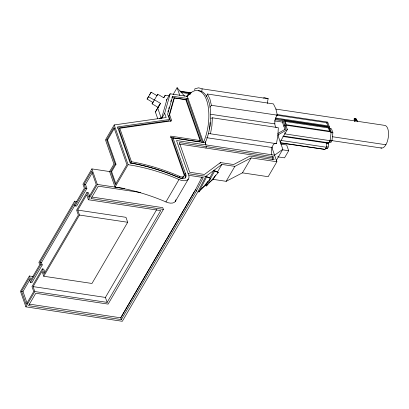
<?xml version="1.0" encoding="UTF-8"?>
<svg xmlns="http://www.w3.org/2000/svg" width="409" height="409" viewBox="0 0 409 409"><rect width="100%" height="100%" fill="white"/><g stroke="black" fill="none" stroke-linecap="round" stroke-linejoin="round"><path stroke-width="0.61" d="M212.358 117.802L211.913 125.793L210.482 133.794L276.443 143.671L277.875 135.67L278.319 127.68L212.358 117.802L211.734 118.14A6.887 3.16 -81.5 0 1 210.901 118.14M284.966 132.649L284.822 133.891L330.124 140.676L331.147 131.954L327.696 122.102L276.949 114.505M285.697 126.417L285.845 125.174L331.147 131.954M329.608 142.199L331.106 142.035L331.98 140.532L332.885 132.807L331.494 128.835L329.726 128.569M280.543 142.976L325.027 149.408L326.305 147.225L326.888 143.068L328.851 142.859L330.124 140.676M325.431 148.375L327.312 148.554L328.182 147.061L328.626 143.891L328.222 142.736M267.68 103.482A6.897 3.165 -81.5 0 1 267.875 99.975L268.176 98.727L202.215 88.85L201.913 90.103A6.897 3.165 -81.5 0 0 201.703 91.887M161.601 118.313L166.964 99.259M161.806 118.206L164.674 113.288L170.154 93.799L187.312 96.366A33.456 15.353 -81.5 0 1 206.601 100.179A33.456 15.353 -81.5 0 1 203.452 142.45L187.312 96.366M167.905 111.882L168.411 110.087M168.748 108.891L169.249 107.097M170.763 101.713L171.269 99.919M188.089 98.579L172.675 96.273L167.629 114.213L169.479 119.494L168.748 120.752L117.424 128.099M170.783 121.493L168.891 116.09L173.641 99.198L174.372 97.94L185.768 99.648L200.083 140.527L199.352 141.785L170.481 137.46M168.891 116.09L169.628 114.837L174.372 97.94M209.265 129.045L210.006 125.798L210.027 122.552M276.116 127.557A6.887 3.16 -81.5 0 1 276.765 115.834L277.368 115.185L275.824 108.794L273.416 103.901L207.455 94.024L207.015 95.149A6.897 3.165 -81.5 0 1 206.279 96.412M91.698 197.01L162.767 207.649L163.38 209.403L108.114 304.097L35.788 293.268L28.548 305.676L121.361 319.572L120.742 317.819L195.681 189.423L202.123 176.846M121.361 319.572L196.294 191.182L203.299 177.506L189.116 175.379M33.155 276.571L29.382 276.009L20.45 291.305L25.895 306.852L122.322 321.29L198.125 191.412L205.855 176.32L221.898 164.423L234.873 166.366L251.167 157.9L276.888 161.749L268.166 176.698L242.445 172.849L226.151 181.315L213.176 179.372L209.413 182.383M198.125 191.412L198.902 191.985L206.632 176.887L205.855 176.32L188.15 173.667M207.706 181.637L205.65 185.395L200.476 189.531M198.902 191.985L210.569 178.493L209.766 177.879L213.876 170.369L218.34 172.511L206.453 186.003L205.65 185.395L206.468 184.459M206.453 186.003L214.684 170.982L213.876 170.369M356.219 119.52L355.896 118.676L354.281 118.63L354.629 119.433L356.219 119.52L356.029 119.847M357.696 121.775L357.149 120.675L355.395 120.87L354.281 118.63L355.089 118.651M164.674 113.288L166.156 117.511L114.203 124.95L105.481 139.893L113.947 164.081L109.586 171.555L115.031 187.097L120.272 187.971A146.458 85.399 30.3 0 1 163.242 200.783L165.931 201.928A9.468 5.522 30.3 0 0 175.921 199.771M106.657 139.893L113.907 127.47L126.938 164.679L115.328 184.577L110.767 171.55L115.128 164.081L106.657 139.893L107.526 140.021L115.992 164.208L111.631 171.683L115.987 184.111M107.526 140.021L114.459 128.14M109.586 171.555L91.892 168.907L82.961 184.203L84.366 188.217L75.435 203.518L74.622 201.197L76.503 201.479M44.872 272.43L43.717 269.127L42.301 268.918L31.979 286.602L33.712 291.556L26.171 304.465L21.565 291.305L29.1 278.391L30.506 282.404L31.922 282.614L42.245 264.93L41.432 262.609L75.118 204.894M92.398 172.578L85.491 184.413L86.897 188.426L76.57 206.11L75.154 205.901L85.481 188.217L84.075 184.203L91.611 171.289L96.222 184.454L88.681 197.363L86.948 192.414L88.364 192.624L89.714 196.478M74.622 201.197L38.901 262.399L39.714 264.72L30.787 280.017L29.382 276.009M27.168 303.483L22.981 291.515L29.576 280.216M30.506 282.404L40.828 264.715L40.016 262.394L74.346 203.58L75.154 205.901M119.776 128.273L119.045 129.53L130.768 163.007L131.499 161.749L119.776 128.273L171.729 120.839L169.628 114.837M86.948 192.414L76.626 210.098L78.359 215.052L44.034 273.866L42.301 268.918M33.088 286.602L42.02 271.3L43.753 276.249L91.969 283.468L127.69 222.271L125.957 217.317L77.741 210.098L86.672 194.796L88.405 199.75L160.727 210.579L107.148 302.379L34.821 291.551L33.088 286.602L105.415 297.43L107.148 302.379M25.895 306.852L34.821 291.551M43.753 276.249L79.474 215.052L77.741 210.098M88.405 199.75L97.337 184.449L91.892 168.907M152.9 102.465L147.107 99.07L148.513 96.662L154.305 100.052L157.731 94.228L163.758 97.756L165.226 95.261L169.592 95.91M149.72 94.627L151.131 92.219L156.923 95.609M152.092 103.845L154.438 99.822L160.461 103.349L158.114 107.373L152.092 103.845L153.288 101.81M156.851 95.737L157.731 94.228M157.721 118.6L155.379 112.025L160.461 103.349M163.758 97.771L165.226 95.261M115.031 187.097L128.119 164.679L114.203 124.95M166.381 100.266L170.154 93.799M173.16 94.464L177.102 87.71L184.607 96.105M172.675 96.273L171.938 97.526L186.386 99.689L201.33 142.358M186.386 99.689L187.118 98.436L202.481 142.301M206.034 144.934L205.262 142.721L172.987 137.889L172.255 139.142L185.364 176.811A6.299 3.671 30.3 0 1 185.246 178.104M105.415 297.43L156.749 209.474M200.083 140.527L170.589 136.11L184.152 175.026A4.156 2.423 30.3 0 1 180.41 176.668L179.474 176.294L178.743 177.552L179.679 177.925A4.156 2.423 30.3 0 0 182.475 178.007L182.859 177.782A4.156 2.423 30.3 0 0 183.431 176.729M165.931 201.928L179.014 179.505A9.468 5.522 30.3 0 0 185.783 180.594L186.826 180.257A9.468 5.522 30.3 0 0 188.702 175.246L176.54 140.517L274.592 155.195L282.824 149.305L278.064 135.706L278.795 134.449M182.475 178.007L183.212 176.749M184.638 174.505L185.374 173.252M185.159 175.998L185.896 174.74L172.987 137.889M205.834 148.038L206.637 146.657M175.272 201.504L188.355 179.086M219.935 163.498L220.471 162.577L233.58 164.541L249.873 156.074L274.122 159.704L273.033 156.596L179.306 142.562L189.71 172.266L204.434 174.469L220.471 162.577M213.176 179.372L215.666 175.098M217.537 171.898L221.898 164.423M226.151 181.315L234.873 166.366M242.445 172.849L251.167 157.9M285.001 129.541L282.384 122.076L283.12 120.819L275.068 119.617M283.841 126.238L284.577 124.98M280.042 142.076L287.369 129.53L284.03 120.001M272.772 159.53L272.225 157.976L273.033 156.596M276.279 160.512L282.824 149.305M280.998 144.111L286.663 144.955L288.688 150.737L284.536 157.854L277.614 156.816M326.505 123.569L326.995 122.736L276.443 115.164M329.628 131.391L328.417 127.935L328.821 127.245L284.945 120.675L286.356 124.709L330.232 131.279L328.821 127.245M357.149 120.675L357.011 120.916L355.896 118.676M147.107 99.07L151.131 92.219M155.379 112.025L159.858 104.387M354.639 121.391A4.514 2.602 30.9 0 0 354.572 120.272L354.68 119.433M354.572 120.272L354.833 119.837A4.514 2.602 30.9 0 1 354.792 121.274M159.612 118.758L159.939 118.303A2.863 1.314 -81.5 0 1 161.264 118.303L157.721 108.002M186.545 96.493L188.339 94.019L190.221 94.3M277.368 115.185L211.402 105.307L210.804 105.962A6.887 3.16 -81.5 0 0 210.068 107.224M277.752 133.528L285.927 128.835L283.12 120.819M277.726 135.067L287.369 129.53M263.473 97.986L264.572 97.685L268.176 98.727M169.479 119.494L117.531 126.933L130.139 162.93L132.7 163.36A149.622 87.24 30.3 0 1 176.601 176.448L180.425 178.043A6.299 3.671 30.3 0 0 186.095 175.553L185.896 174.74M355.048 118.722L355.845 118.768M354.429 119.863L354.061 119.009L354.818 119.116M179.909 91.105L191.233 92.797M180.175 91.504L190.829 93.099M180.988 92.444L190.389 93.85M275.911 109.096L384.409 125.338A11.472 5.266 -81.5 0 1 388.248 137.69A11.472 5.266 -81.5 0 1 380.84 147.91M275.584 118.002L328.09 125.865L326.995 122.736M275.339 118.702L329.337 126.785M285.17 121.463L328.417 127.935M274.337 120.87L282.384 122.076M210.742 114.275L274.822 123.871M330.528 132.455L332.885 132.807M332.42 136.739L385.886 144.745M329.623 140.18L331.98 140.532M331.28 140.527L381.74 148.084M329.337 141.77L331.106 142.035M283.544 136.074L328.851 142.859M282.839 136.473L326.888 143.068M326.857 143.625L328.626 143.891M326.413 146.8L328.182 147.061M280.998 140.44L326.305 147.225M325.544 148.288L327.312 148.554M280.354 142.715L325.027 149.408M206.724 137.71L272.057 147.491M282.394 149.796L288.688 150.737M179.122 144.04L272.225 157.976M115.128 164.081L115.992 164.208M110.767 171.55L111.631 171.683M97.337 184.449L124.51 188.518M140.691 192.511L98.298 186.167L91.059 198.575L163.38 209.403M84.075 184.203L85.491 184.413M85.481 188.217L86.897 188.426M79.474 215.052L127.69 222.271M40.016 262.394L41.432 262.609M40.828 264.715L42.245 264.93M21.565 291.305L22.981 291.515M29.192 304.112L120.742 317.819M131.499 161.749L132.26 161.877A151.754 88.487 30.3 0 1 176.785 175.149L179.474 176.294M130.282 162.925L131.529 163.135A151.754 88.487 30.3 0 1 164.306 171.923M128.119 164.679L133.36 165.553A146.458 85.399 30.3 0 1 176.33 178.365L179.014 179.505M202.215 88.85L198.61 87.807L194.786 88.86L194.791 90.113M205.855 176.32L209.766 177.879M206.632 176.887L210.569 178.493M214.684 170.982L218.34 172.511M176.591 176.637L178.201 177.322M275.901 143.339L276.443 143.671M210.482 133.794L209.94 133.462A6.876 3.154 -81.5 0 0 208.253 133.922M354.061 119.009L354.434 119.76M207.455 94.024L209.863 98.917L211.402 105.307M271.734 147.041L276.888 161.749M177.102 87.71L179.796 95.409M195.681 189.423L196.294 191.182M194.745 191.029L120.859 317.624M188.339 94.019L188.508 95.144M271.949 155.129A6.876 3.154 -81.5 0 1 271.898 148.048A6.876 3.154 -81.5 0 1 275.068 143.339M205.717 144.372A6.876 3.154 -81.5 0 1 205.446 141.698M164.868 172.123A151.754 88.487 30.3 0 1 169.909 173.973M170.466 174.188A151.754 88.487 30.3 0 1 176.054 176.407M198.212 90.772A33.456 15.353 -81.5 0 1 210.185 108.114A33.456 15.353 -81.5 0 1 205.262 142.721"/></g></svg>
